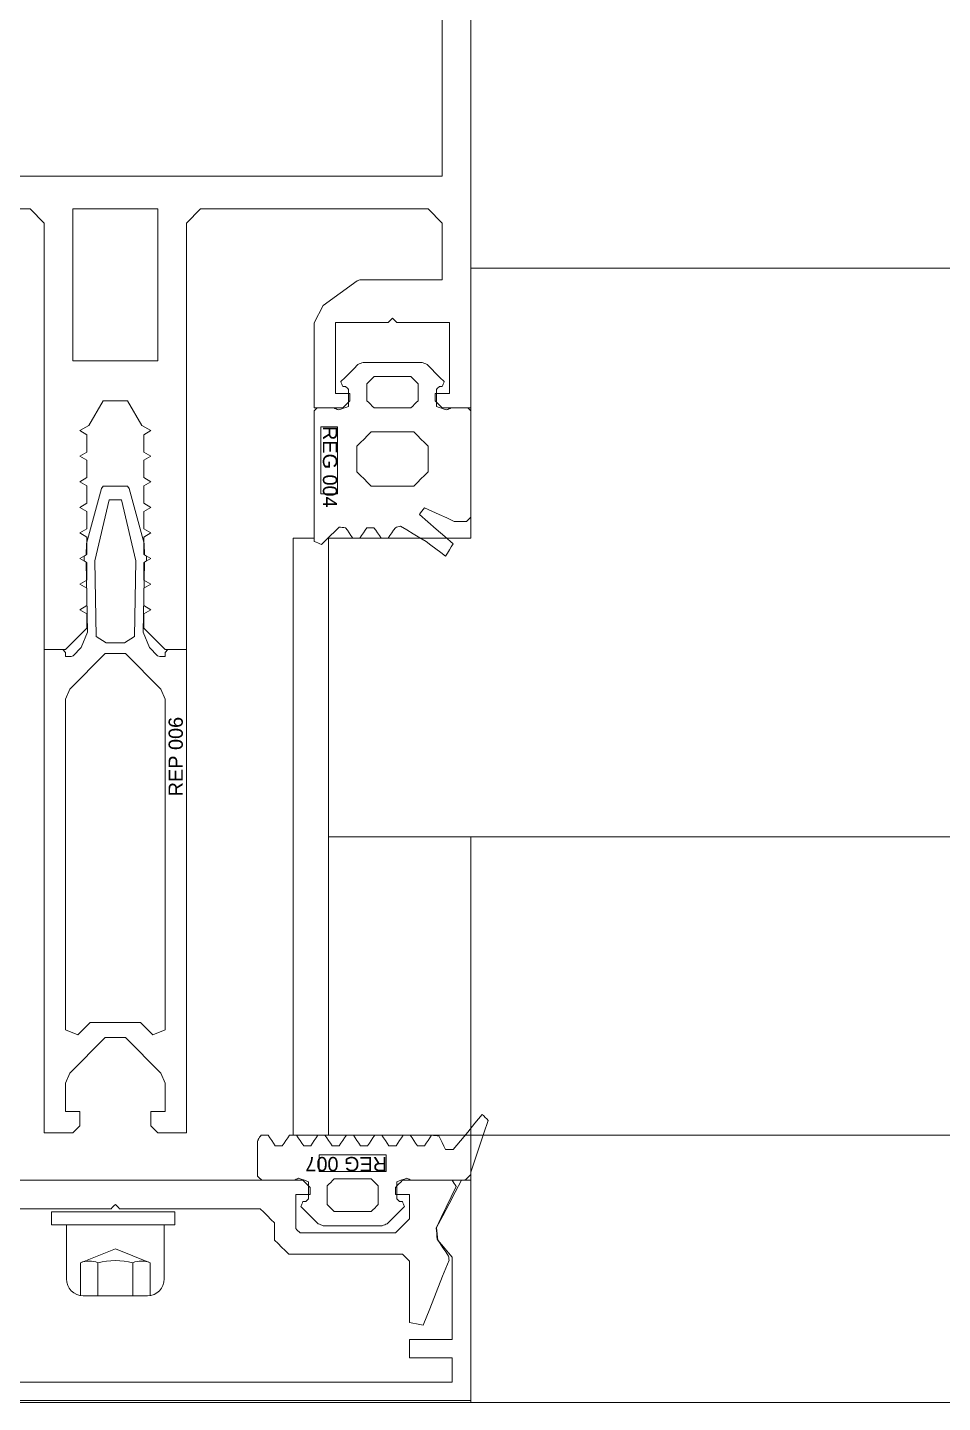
# Model space of a CAD drawing. Header units: millimetres. Extents: x 97 to 214665, y -4577 to 61202.
# Drawn here: x 180716.9 to 180781.3, y 22425 to 22521.7 of the extents above; entities that cross this region are included whole.
import ezdxf

# ---------------------------------------------------------------- set-up
doc = ezdxf.new("R2010")
doc.units = ezdxf.units.MM
for name, color, linetype, lineweight in [('A-GLAZ-____-MCUT', 151, 'Continuous', 9), ('A-GLAZ-____-OTLN', 151, 'Continuous', 9), ('A-GLAZ-CURT-OTLN', 52, 'Continuous', 9), ('A-GLAZ-CWMG-MCUT', 51, 'Continuous', 9), ('A-GLAZ-CWMG-OTLN', 51, 'Continuous', 9), ('G-XREF-____-OTLN', 8, 'Continuous', 9)]:
    doc.layers.add(name, color=color, linetype=linetype, lineweight=lineweight)
doc.styles.add('Arial', font='arial.ttf', dxfattribs={"height": 1})

# ---------------------------------------------------------------- blocks, each defined once
blk = doc.blocks.new('PNS_Панель прямоугольная2 - Нр_Стекло - 40мм-V76-О_АИ_ПП_4_200_Целиком')
at = {"layer": 'A-GLAZ-____-OTLN', "lineweight": 5}
h = blk.add_hatch(dxfattribs=at)
h.set_pattern_fill('FP_116', color=256, style=0, pattern_type=2)
h.set_pattern_definition([(45, (-123781.23, -22364.8), (-282.8427, 282.8427), [200, -600]), (45, (-123981.23, -22464.8), (-282.8427, 282.8427), [600, -200]), (45, (-123581.23, -22564.8), (-282.8427, 282.8427), [200, -600])])
h.paths.add_polyline_path([(435.216, 0), (441.25, 0), (441.25, 21), (431.25, 21), (431.25, 40), (-431.25, 40), (-431.25, 21), (-441.25, 21), (-441.25, 0), (431.25, 0)])
at = {"layer": 'A-GLAZ-____-MCUT', "color": 10, "lineweight": 5}
for p, q in [((-431.25, 40), (431.25, 40)), ((441.25, 0), (-441.25, 0))]:
    blk.add_line(p, q, dxfattribs=at)
at = {"layer": 'A-GLAZ-____-OTLN', "color": 10, "lineweight": 5}
blk.add_line((-441.25, 0), (441.25, 0), dxfattribs=at)
blk = doc.blocks.new('Прямоугольный импост - Рядовой 50х200-39387311-О_АИ_ПП_4_200_Целиком')
at = {"layer": 'A-GLAZ-CWMG-OTLN', "color": 10, "lineweight": 5}
for p, q in [((122337.478, 22443.8), (122337.478, 22464.8)), ((123199.978, 22443.8), (122337.478, 22443.8)), ((123199.978, 22425), (122337.478, 22425))]:
    blk.add_line(p, q, dxfattribs=at)
blk = doc.blocks.new('Прямоугольный импост - Рядовой 50х200-39387214-О_АИ_ПП_4_200_Целиком')
at = {"layer": 'A-GLAZ-CWMG-MCUT', "color": 90}
for p, q in [((-25, 39.8), (25, 39.8)), ((25, 39.8), (25, 21)), ((25, 21), (15, 21)), ((15, 21), (15, -21)), ((15, -21), (25, -21)), ((25, -21), (25, -24.344)), ((25, -28.094), (25, -160.2))]:
    blk.add_line(p, q, dxfattribs=at)
blk = doc.blocks.new('Прямоугольный импост - 200_dwg-17677014-О_АИ_ПП_4_200_Целиком')
at = {"layer": 'G-XREF-____-OTLN', "color": 10, "lineweight": 5}
for p, q in [((227995.227, 196719.511), (227995.227, 196721.831)), ((227997.677, 196719.511), (227997.677, 196721.831)), ((227994.193, 196719.511), (227998.711, 196719.511))]:
    blk.add_line(p, q, dxfattribs=at)
at = {"layer": 'G-XREF-____-OTLN', "color": 10, "lineweight": 5, "flags": 128}
for points in [[(227974.452, 196795.968), (227990.452, 196795.968), (227991.452, 196794.968), (227991.452, 196764.968), (227992.952, 196764.968), (227994.452, 196766.468), (227994.452, 196767.479), (227993.952, 196767.768), (227994.452, 196768.056), (227994.452, 196769.279), (227993.952, 196769.568), (227994.452, 196769.856), (227994.452, 196771.079), (227993.952, 196771.368), (227994.452, 196771.656), (227994.452, 196772.879), (227993.952, 196773.168), (227994.452, 196773.456), (227994.452, 196774.679), (227993.952, 196774.968), (227994.452, 196775.256), (227994.452, 196776.479), (227993.952, 196776.768), (227994.452, 196777.056), (227994.452, 196778.279), (227993.952, 196778.568), (227994.452, 196778.856), (227994.452, 196780.079), (227993.952, 196780.368), (227994.585, 196780.733), (227995.586, 196782.468), (227997.318, 196782.468), (227998.32, 196780.733), (227998.952, 196780.368), (227998.452, 196780.079), (227998.452, 196778.856), (227998.952, 196778.568), (227998.452, 196778.279), (227998.452, 196777.056), (227998.952, 196776.768), (227998.452, 196776.479), (227998.452, 196775.256), (227998.952, 196774.968), (227998.452, 196774.679), (227998.452, 196773.456), (227998.952, 196773.168), (227998.452, 196772.879), (227998.452, 196771.656), (227998.952, 196771.368), (227998.452, 196771.079), (227998.452, 196769.856), (227998.952, 196769.568), (227998.452, 196769.279), (227998.452, 196768.056), (227998.952, 196767.768), (227998.452, 196767.479), (227998.452, 196766.468), (227999.952, 196764.968), (228001.452, 196764.968), (228001.452, 196794.968), (228002.452, 196795.968), (228018.452, 196795.968), (228019.452, 196794.968), (228019.452, 196790.968), (228013.65, 196790.968), (228013.473, 196790.91), (228011.071, 196789.164), (228010.452, 196787.951), (228010.452, 196781.968), (228012.452, 196781.968), (228012.952, 196782.468), (228012.952, 196782.968), (228011.952, 196782.968), (228011.952, 196787.968), (228015.652, 196787.968), (228015.952, 196788.268), (228016.252, 196787.968), (228019.952, 196787.968), (228019.952, 196782.968), (228018.952, 196782.968), (228018.952, 196782.468), (228019.452, 196781.968), (228021.452, 196781.968), (228021.452, 196911.968)], [(228013.523, 196785.021), (228013.22, 196784.718), (228012.917, 196784.415), (228012.614, 196784.112), (228012.311, 196783.809)], [(228013.876, 196785.168), (228013.788, 196785.131), (228013.7, 196785.094), (228013.611, 196785.058), (228013.523, 196785.021)], [(228018.028, 196785.168), (228016.99, 196785.168), (228015.952, 196785.168), (228014.914, 196785.168), (228013.876, 196785.168)], [(228018.382, 196785.021), (228018.293, 196785.058), (228018.205, 196785.094), (228018.116, 196785.131), (228018.028, 196785.168)], [(228019.594, 196783.809), (228019.291, 196784.112), (228018.988, 196784.415), (228018.685, 196784.718), (228018.382, 196785.021)], [(228012.311, 196783.809), (228012.346, 196783.724), (228012.382, 196783.638), (228012.417, 196783.553), (228012.452, 196783.468)], [(228012.452, 196783.468), (228012.502, 196783.468), (228012.552, 196783.468), (228012.602, 196783.468), (228012.652, 196783.468)], [(228012.652, 196783.468), (228012.702, 196783.418), (228012.752, 196783.368), (228012.802, 196783.318), (228012.852, 196783.268)], [(228014.152, 196783.668), (228014.277, 196783.793), (228014.402, 196783.918), (228014.527, 196784.043), (228014.652, 196784.168)], [(228014.152, 196782.468), (228014.152, 196782.768), (228014.152, 196783.068), (228014.152, 196783.368), (228014.152, 196783.668)], [(228014.652, 196784.168), (228015.302, 196784.168), (228015.952, 196784.168), (228016.602, 196784.168), (228017.252, 196784.168)], [(228017.252, 196784.168), (228017.377, 196784.043), (228017.502, 196783.918), (228017.627, 196783.793), (228017.752, 196783.668)], [(228017.752, 196783.668), (228017.752, 196783.368), (228017.752, 196783.068), (228017.752, 196782.768), (228017.752, 196782.468)], [(228019.052, 196783.268), (228019.102, 196783.318), (228019.152, 196783.368), (228019.202, 196783.418), (228019.252, 196783.468)], [(228019.252, 196783.468), (228019.302, 196783.468), (228019.352, 196783.468), (228019.402, 196783.468), (228019.452, 196783.468)], [(228019.452, 196783.468), (228019.488, 196783.553), (228019.523, 196783.638), (228019.558, 196783.724), (228019.594, 196783.809)], [(228012.852, 196783.268), (228012.852, 196782.967), (228012.852, 196782.666), (228012.852, 196782.366), (228012.852, 196782.065)], [(228014.652, 196781.968), (228014.527, 196782.093), (228014.402, 196782.218), (228014.277, 196782.343), (228014.152, 196782.468)], [(228017.752, 196782.468), (228017.627, 196782.343), (228017.502, 196782.218), (228017.377, 196782.093), (228017.252, 196781.968)], [(228019.052, 196782.065), (228019.052, 196782.366), (228019.052, 196782.666), (228019.052, 196782.967), (228019.052, 196783.268)], [(228010.652, 196781.968), (228010.602, 196781.918), (228010.552, 196781.868), (228010.502, 196781.818), (228010.452, 196781.768)], [(228010.452, 196781.768), (228010.452, 196779.468), (228010.452, 196777.168), (228010.452, 196774.868), (228010.452, 196772.568)], [(228011.826, 196781.968), (228011.532, 196781.968), (228011.239, 196781.968), (228010.946, 196781.968), (228010.652, 196781.968)], [(228012.139, 196781.816), (228012.061, 196781.854), (228011.982, 196781.892), (228011.904, 196781.93), (228011.826, 196781.968)], [(228012.852, 196782.065), (228012.674, 196782.003), (228012.496, 196781.941), (228012.317, 196781.879), (228012.139, 196781.816)], [(228017.252, 196781.968), (228016.602, 196781.968), (228015.952, 196781.968), (228015.302, 196781.968), (228014.652, 196781.968)], [(228019.765, 196781.816), (228019.587, 196781.879), (228019.409, 196781.941), (228019.231, 196782.003), (228019.052, 196782.065)], [(228020.079, 196781.968), (228020, 196781.93), (228019.922, 196781.892), (228019.844, 196781.854), (228019.765, 196781.816)], [(228021.252, 196781.968), (228020.959, 196781.968), (228020.665, 196781.968), (228020.372, 196781.968), (228020.079, 196781.968)], [(228021.452, 196781.768), (228021.402, 196781.818), (228021.352, 196781.868), (228021.302, 196781.918), (228021.252, 196781.968)], [(228021.452, 196774.268), (228021.452, 196776.143), (228021.452, 196778.018), (228021.452, 196779.893), (228021.452, 196781.768)], [(228013.452, 196779.268), (228013.702, 196779.518), (228013.952, 196779.768), (228014.202, 196780.018), (228014.452, 196780.268)], [(228014.452, 196780.268), (228015.202, 196780.268), (228015.952, 196780.268), (228016.702, 196780.268), (228017.452, 196780.268)], [(228017.452, 196780.268), (228017.702, 196780.018), (228017.952, 196779.768), (228018.202, 196779.518), (228018.452, 196779.268)], [(228013.452, 196777.468), (228013.452, 196777.918), (228013.452, 196778.368), (228013.452, 196778.818), (228013.452, 196779.268)], [(228018.452, 196779.268), (228018.452, 196778.818), (228018.452, 196778.368), (228018.452, 196777.918), (228018.452, 196777.468)], [(228014.452, 196776.468), (228014.202, 196776.718), (228013.952, 196776.968), (228013.702, 196777.218), (228013.452, 196777.468)], [(228018.452, 196777.468), (228018.202, 196777.218), (228017.952, 196776.968), (228017.702, 196776.718), (228017.452, 196776.468)], [(228017.452, 196776.468), (228016.702, 196776.468), (228015.952, 196776.468), (228015.202, 196776.468), (228014.452, 196776.468)], [(228017.844, 196774.476), (228017.933, 196774.592), (228018.023, 196774.708), (228018.112, 196774.824), (228018.201, 196774.939)], [(228018.201, 196774.939), (228018.723, 196774.7), (228019.245, 196774.461), (228019.767, 196774.221), (228020.289, 196773.982)], [(228020.219, 196772.391), (228019.625, 196772.912), (228019.031, 196773.433), (228018.437, 196773.955), (228017.844, 196774.476)], [(228020.289, 196773.982), (228020.505, 196773.978), (228020.721, 196773.975), (228020.936, 196773.971), (228021.152, 196773.968)], [(228021.152, 196773.968), (228021.227, 196774.043), (228021.302, 196774.118), (228021.377, 196774.193), (228021.452, 196774.268)], [(228021.053, 196730.798), (228008.952, 196730.798), (228008.952, 196772.798), (228010.452, 196772.798)], [(228010.964, 196772.355), (228011.27, 196772.661), (228011.576, 196772.968), (228011.883, 196773.274), (228012.189, 196773.58)], [(228012.189, 196773.58), (228012.304, 196773.569), (228012.419, 196773.558), (228012.533, 196773.548), (228012.648, 196773.537)], [(228012.648, 196773.537), (228012.775, 196773.352), (228012.901, 196773.168), (228013.027, 196772.983), (228013.153, 196772.798)], [(228013.153, 196772.798), (228013.277, 196772.798), (228013.401, 196772.798), (228013.525, 196772.798), (228013.648, 196772.798)], [(228013.648, 196772.798), (228013.775, 196772.983), (228013.901, 196773.168), (228014.027, 196773.352), (228014.153, 196773.537)], [(228014.153, 196773.537), (228014.277, 196773.537), (228014.401, 196773.537), (228014.525, 196773.537), (228014.648, 196773.537)], [(228014.648, 196773.537), (228014.775, 196773.352), (228014.901, 196773.168), (228015.027, 196772.983), (228015.153, 196772.798)], [(228015.153, 196772.798), (228015.277, 196772.798), (228015.401, 196772.798), (228015.525, 196772.798), (228015.648, 196772.798)], [(228015.648, 196772.798), (228015.775, 196772.983), (228015.901, 196773.168), (228016.027, 196773.352), (228016.153, 196773.537)], [(228016.153, 196773.537), (228016.242, 196773.565), (228016.33, 196773.592), (228016.419, 196773.62), (228016.507, 196773.648)], [(228016.507, 196773.648), (228016.96, 196773.377), (228017.412, 196773.105), (228017.865, 196772.834), (228018.317, 196772.562)], [(228010.452, 196772.568), (228010.58, 196772.514), (228010.708, 196772.461), (228010.836, 196772.408), (228010.964, 196772.355)], [(228018.317, 196772.562), (228018.659, 196772.308), (228019.002, 196772.053), (228019.344, 196771.799), (228019.686, 196771.544)], [(228019.686, 196771.544), (228019.819, 196771.756), (228019.952, 196771.968), (228020.085, 196772.179), (228020.219, 196772.391)], [(228022.264, 196732.263), (228021.752, 196731.644), (228021.241, 196731.025), (228020.729, 196730.407), (228020.217, 196729.788)], [(228022.69, 196731.847), (228022.584, 196731.951), (228022.477, 196732.055), (228022.371, 196732.159), (228022.264, 196732.263)], [(228021.452, 196728.196), (228021.762, 196729.109), (228022.071, 196730.021), (228022.381, 196730.934), (228022.69, 196731.847)], [(228006.505, 196730.506), (228006.491, 196730.463), (228006.478, 196730.421), (228006.465, 196730.379), (228006.452, 196730.336)], [(228006.452, 196730.336), (228006.452, 196729.735), (228006.452, 196729.133), (228006.452, 196728.531), (228006.452, 196727.929)], [(228006.705, 196730.798), (228006.655, 196730.725), (228006.605, 196730.652), (228006.555, 196730.579), (228006.505, 196730.506)], [(228007.2, 196730.798), (228007.076, 196730.798), (228006.952, 196730.798), (228006.828, 196730.798), (228006.705, 196730.798)], [(228007.705, 196730.06), (228007.578, 196730.244), (228007.452, 196730.429), (228007.326, 196730.614), (228007.2, 196730.798)], [(228008.705, 196730.798), (228008.578, 196730.614), (228008.452, 196730.429), (228008.326, 196730.244), (228008.2, 196730.06)], [(228009.2, 196730.798), (228009.076, 196730.798), (228008.952, 196730.798), (228008.828, 196730.798), (228008.705, 196730.798)], [(228009.705, 196730.06), (228009.578, 196730.244), (228009.452, 196730.429), (228009.326, 196730.614), (228009.2, 196730.798)], [(228010.705, 196730.798), (228010.578, 196730.614), (228010.452, 196730.429), (228010.326, 196730.244), (228010.2, 196730.06)], [(228011.2, 196730.798), (228011.076, 196730.798), (228010.952, 196730.798), (228010.828, 196730.798), (228010.705, 196730.798)], [(228011.705, 196730.06), (228011.578, 196730.244), (228011.452, 196730.429), (228011.326, 196730.614), (228011.2, 196730.798)], [(228012.705, 196730.798), (228012.578, 196730.614), (228012.452, 196730.429), (228012.326, 196730.244), (228012.2, 196730.06)], [(228013.2, 196730.798), (228013.076, 196730.798), (228012.952, 196730.798), (228012.828, 196730.798), (228012.705, 196730.798)], [(228013.705, 196730.06), (228013.578, 196730.244), (228013.452, 196730.429), (228013.326, 196730.614), (228013.2, 196730.798)], [(228014.705, 196730.798), (228014.578, 196730.614), (228014.452, 196730.429), (228014.326, 196730.244), (228014.2, 196730.06)], [(228015.2, 196730.798), (228015.076, 196730.798), (228014.952, 196730.798), (228014.828, 196730.798), (228014.705, 196730.798)], [(228015.705, 196730.06), (228015.578, 196730.244), (228015.452, 196730.429), (228015.326, 196730.614), (228015.2, 196730.798)], [(228016.705, 196730.798), (228016.578, 196730.614), (228016.452, 196730.429), (228016.326, 196730.244), (228016.2, 196730.06)], [(228017.2, 196730.798), (228017.076, 196730.798), (228016.952, 196730.798), (228016.828, 196730.798), (228016.705, 196730.798)], [(228017.705, 196730.06), (228017.578, 196730.244), (228017.452, 196730.429), (228017.326, 196730.614), (228017.2, 196730.798)], [(228018.705, 196730.798), (228018.578, 196730.614), (228018.452, 196730.429), (228018.326, 196730.244), (228018.2, 196730.06)], [(228019.223, 196730.759), (228019.093, 196730.768), (228018.964, 196730.778), (228018.834, 196730.788), (228018.705, 196730.798)], [(228019.682, 196729.8), (228019.567, 196730.039), (228019.452, 196730.279), (228019.338, 196730.519), (228019.223, 196730.759)], [(228008.2, 196730.06), (228008.076, 196730.06), (228007.952, 196730.06), (228007.828, 196730.06), (228007.705, 196730.06)], [(228010.2, 196730.06), (228010.076, 196730.06), (228009.952, 196730.06), (228009.828, 196730.06), (228009.705, 196730.06)], [(228012.2, 196730.06), (228012.076, 196730.06), (228011.952, 196730.06), (228011.828, 196730.06), (228011.705, 196730.06)], [(228014.2, 196730.06), (228014.076, 196730.06), (228013.952, 196730.06), (228013.828, 196730.06), (228013.705, 196730.06)], [(228016.2, 196730.06), (228016.076, 196730.06), (228015.952, 196730.06), (228015.828, 196730.06), (228015.705, 196730.06)], [(228018.2, 196730.06), (228018.076, 196730.06), (228017.952, 196730.06), (228017.828, 196730.06), (228017.705, 196730.06)], [(228020.217, 196729.788), (228020.083, 196729.791), (228019.949, 196729.794), (228019.815, 196729.797), (228019.682, 196729.8)], [(228021.452, 196728.029), (228021.452, 196728.071), (228021.452, 196728.113), (228021.452, 196728.154), (228021.452, 196728.196)], [(228009.652, 196727.629), (228003.052, 196727.629), (227996.452, 196727.629), (227989.852, 196727.629), (227983.252, 196727.629)], [(228006.452, 196727.929), (228006.527, 196727.854), (228006.602, 196727.779), (228006.677, 196727.704), (228006.752, 196727.629)], [(228006.752, 196727.629), (228007.321, 196727.629), (228007.889, 196727.629), (228008.457, 196727.629), (228009.026, 196727.629)], [(228009.026, 196727.629), (228009.104, 196727.667), (228009.182, 196727.705), (228009.261, 196727.742), (228009.339, 196727.78)], [(228009.339, 196727.78), (228009.517, 196727.718), (228009.696, 196727.656), (228009.874, 196727.594), (228010.052, 196727.531)], [(228010.152, 196727.129), (228010.027, 196727.254), (228009.902, 196727.379), (228009.777, 196727.504), (228009.652, 196727.629)], [(228010.052, 196727.531), (228010.052, 196727.231), (228010.052, 196726.93), (228010.052, 196726.63), (228010.052, 196726.329)], [(228011.352, 196727.229), (228011.477, 196727.354), (228011.602, 196727.479), (228011.727, 196727.604), (228011.852, 196727.729)], [(228011.352, 196725.929), (228011.352, 196726.254), (228011.352, 196726.579), (228011.352, 196726.904), (228011.352, 196727.229)], [(228011.852, 196727.729), (228012.502, 196727.729), (228013.152, 196727.729), (228013.802, 196727.729), (228014.452, 196727.729)], [(228014.452, 196727.729), (228014.577, 196727.604), (228014.702, 196727.479), (228014.827, 196727.354), (228014.952, 196727.229)], [(228014.952, 196727.229), (228014.952, 196726.904), (228014.952, 196726.579), (228014.952, 196726.254), (228014.952, 196725.929)], [(228016.652, 196727.629), (228016.527, 196727.504), (228016.402, 196727.379), (228016.277, 196727.254), (228016.152, 196727.129)], [(228016.252, 196727.531), (228016.431, 196727.594), (228016.609, 196727.656), (228016.787, 196727.718), (228016.965, 196727.78)], [(228016.252, 196726.329), (228016.252, 196726.63), (228016.252, 196726.93), (228016.252, 196727.231), (228016.252, 196727.531)], [(228020.152, 196727.629), (228019.277, 196727.629), (228018.402, 196727.629), (228017.527, 196727.629), (228016.652, 196727.629)], [(228016.965, 196727.78), (228017.044, 196727.742), (228017.122, 196727.705), (228017.2, 196727.667), (228017.279, 196727.629)], [(228017.279, 196727.629), (228018.222, 196727.629), (228019.165, 196727.629), (228020.109, 196727.629), (228021.052, 196727.629)], [(228020.812, 196727.629), (228020.37, 196726.798), (228019.929, 196725.967), (228019.487, 196725.136), (228019.046, 196724.304)], [(228020.423, 196727.2), (228020.355, 196727.307), (228020.288, 196727.415), (228020.22, 196727.522), (228020.152, 196727.629)], [(228021.452, 196727.629), (228021.292, 196727.629), (228021.132, 196727.629), (228020.972, 196727.629), (228020.812, 196727.629)], [(228021.052, 196727.629), (228021.152, 196727.729), (228021.252, 196727.829), (228021.352, 196727.929), (228021.452, 196728.029)], [(228021.452, 196712.129), (228021.452, 196716.004), (228021.452, 196719.879), (228021.452, 196723.754), (228021.452, 196727.629)], [(228009.152, 196724.229), (228009.152, 196724.829), (228009.152, 196725.429), (228009.152, 196726.029), (228009.152, 196726.629)], [(228009.152, 196726.629), (228009.402, 196726.629), (228009.652, 196726.629), (228009.902, 196726.629), (228010.152, 196726.629)], [(228010.052, 196726.329), (228010.002, 196726.279), (228009.952, 196726.229), (228009.902, 196726.179), (228009.852, 196726.129)], [(228010.152, 196726.629), (228010.152, 196726.754), (228010.152, 196726.879), (228010.152, 196727.004), (228010.152, 196727.129)], [(228016.152, 196727.129), (228016.152, 196727.004), (228016.152, 196726.879), (228016.152, 196726.754), (228016.152, 196726.629)], [(228016.152, 196726.629), (228016.402, 196726.629), (228016.652, 196726.629), (228016.902, 196726.629), (228017.152, 196726.629)], [(228016.452, 196726.129), (228016.402, 196726.179), (228016.352, 196726.229), (228016.302, 196726.279), (228016.252, 196726.329)], [(228017.152, 196726.629), (228017.152, 196726.204), (228017.152, 196725.779), (228017.152, 196725.354), (228017.152, 196724.929)], [(228019.03, 196724.273), (228019.378, 196725.005), (228019.726, 196725.736), (228020.075, 196726.468), (228020.423, 196727.2)], [(227986.252, 196725.629), (227988.727, 196725.629), (227991.202, 196725.629), (227993.677, 196725.629), (227996.152, 196725.629)], [(227996.152, 196725.629), (227996.227, 196725.704), (227996.302, 196725.779), (227996.377, 196725.854), (227996.452, 196725.929)], [(227996.452, 196725.929), (227996.527, 196725.854), (227996.602, 196725.779), (227996.677, 196725.704), (227996.752, 196725.629)], [(227996.752, 196725.629), (227999.227, 196725.629), (228001.702, 196725.629), (228004.177, 196725.629), (228006.652, 196725.629)], [(228006.652, 196725.629), (228006.902, 196725.379), (228007.152, 196725.129), (228007.402, 196724.879), (228007.652, 196724.629)], [(228009.652, 196726.129), (228009.617, 196726.044), (228009.582, 196725.958), (228009.546, 196725.873), (228009.511, 196725.788)], [(228009.511, 196725.788), (228009.814, 196725.485), (228010.117, 196725.182), (228010.42, 196724.879), (228010.723, 196724.575)], [(228009.852, 196726.129), (228009.802, 196726.129), (228009.752, 196726.129), (228009.702, 196726.129), (228009.652, 196726.129)], [(228011.852, 196725.429), (228011.727, 196725.554), (228011.602, 196725.679), (228011.477, 196725.804), (228011.352, 196725.929)], [(228014.452, 196725.429), (228013.802, 196725.429), (228013.152, 196725.429), (228012.502, 196725.429), (228011.852, 196725.429)], [(228014.952, 196725.929), (228014.827, 196725.804), (228014.702, 196725.679), (228014.577, 196725.554), (228014.452, 196725.429)], [(228015.582, 196724.575), (228015.885, 196724.879), (228016.188, 196725.182), (228016.491, 196725.485), (228016.794, 196725.788)], [(228016.652, 196726.129), (228016.602, 196726.129), (228016.552, 196726.129), (228016.502, 196726.129), (228016.452, 196726.129)], [(228016.794, 196725.788), (228016.758, 196725.873), (228016.723, 196725.958), (228016.688, 196726.044), (228016.652, 196726.129)], [(227999.897, 196720.696), (227999.897, 196724.496), (227993.008, 196724.496), (227993.008, 196720.696)], [(228007.652, 196724.629), (228007.652, 196724.329), (228007.652, 196724.029), (228007.652, 196723.729), (228007.652, 196723.429)], [(228010.723, 196724.575), (228010.811, 196724.539), (228010.9, 196724.502), (228010.988, 196724.466), (228011.076, 196724.429)], [(228011.076, 196724.429), (228012.114, 196724.429), (228013.152, 196724.429), (228014.19, 196724.429), (228015.228, 196724.429)], [(228015.228, 196724.429), (228015.316, 196724.466), (228015.405, 196724.502), (228015.493, 196724.539), (228015.582, 196724.575)], [(228017.152, 196724.929), (228016.902, 196724.679), (228016.652, 196724.429), (228016.402, 196724.179), (228016.152, 196723.929)], [(228007.652, 196723.429), (228007.902, 196723.179), (228008.152, 196722.929), (228008.402, 196722.679), (228008.652, 196722.429)], [(228009.452, 196723.929), (228009.377, 196724.004), (228009.302, 196724.079), (228009.227, 196724.154), (228009.152, 196724.229)], [(228016.152, 196723.929), (228014.477, 196723.929), (228012.802, 196723.929), (228011.127, 196723.929), (228009.452, 196723.929)], [(228019.092, 196723.477), (228019.077, 196723.676), (228019.061, 196723.875), (228019.045, 196724.074), (228019.03, 196724.273)], [(228019.046, 196724.304), (228019.07, 196724.081), (228019.095, 196723.857), (228019.119, 196723.633), (228019.144, 196723.409)], [(228019.9, 196722.299), (228019.698, 196722.593), (228019.496, 196722.888), (228019.294, 196723.182), (228019.092, 196723.477)], [(228019.144, 196723.409), (228019.396, 196723.114), (228019.648, 196722.819), (228019.9, 196722.524), (228020.152, 196722.229)], [(227998.902, 196719.511), (227998.902, 196721.831), (227996.452, 196722.814), (227994.002, 196721.831), (227994.002, 196719.511)], [(228008.652, 196722.429), (228010.652, 196722.429), (228012.652, 196722.429), (228014.652, 196722.429), (228016.652, 196722.429)], [(228016.652, 196722.429), (228016.777, 196722.304), (228016.902, 196722.179), (228017.027, 196722.054), (228017.152, 196721.929)], [(228017.152, 196721.929), (228017.152, 196720.854), (228017.152, 196719.779), (228017.152, 196718.704), (228017.152, 196717.629)], [(228018.117, 196717.445), (228018.571, 196718.588), (228019.024, 196719.732), (228019.478, 196720.875), (228019.931, 196722.018)], [(228019.931, 196722.018), (228019.923, 196722.088), (228019.915, 196722.159), (228019.908, 196722.229), (228019.9, 196722.299)], [(228020.152, 196722.229), (228020.152, 196720.779), (228020.152, 196719.329), (228020.152, 196717.879), (228020.152, 196716.429)], [(228017.152, 196717.629), (228017.393, 196717.583), (228017.635, 196717.537), (228017.876, 196717.491), (228018.117, 196717.445)], [(228020.152, 196716.429), (228019.402, 196716.429), (228018.652, 196716.429), (228017.902, 196716.429), (228017.152, 196716.429)], [(228017.152, 196716.429), (228017.152, 196716.104), (228017.152, 196715.779), (228017.152, 196715.454), (228017.152, 196715.129)], [(228017.152, 196715.129), (228017.902, 196715.129), (228018.652, 196715.129), (228019.402, 196715.129), (228020.152, 196715.129)], [(228020.152, 196715.129), (228020.152, 196714.704), (228020.152, 196714.279), (228020.152, 196713.854), (228020.152, 196713.429)], [(228020.152, 196713.429), (228008.302, 196713.429), (227996.452, 196713.429), (227984.602, 196713.429), (227972.752, 196713.429)], [(227971.452, 196712.129), (227983.952, 196712.129), (227996.452, 196712.129), (228008.952, 196712.129), (228021.452, 196712.129)]]:
    blk.add_lwpolyline(points, dxfattribs=at)
for points in [[(227973.452, 196906.968), (227973.452, 196798.268), (228019.452, 196798.268), (228019.452, 196906.968)], [(227993.452, 196795.968), (227993.452, 196785.268), (227999.452, 196785.268), (227999.452, 196795.968)], [(228012.083, 196775.926), (228010.914, 196775.926), (228010.914, 196780.625), (228012.083, 196780.625)], [(227998.652, 196771.541), (227998.652, 196771.194), (227998.502, 196771.108), (227998.416, 196766.187), (227998.855, 196765.1), (227999.429, 196764.526), (227999.571, 196764.468), (227999.952, 196764.468), (227999.952, 196764.768), (228000.152, 196764.968), (228001.452, 196764.968), (228001.452, 196730.967), (227999.452, 196730.967), (227998.952, 196731.467), (227998.952, 196732.467), (227999.952, 196732.467), (227999.952, 196734.468), (227999.659, 196735.175), (227997.159, 196737.675), (227995.745, 196737.675), (227993.245, 196735.175), (227992.952, 196734.468), (227992.952, 196732.467), (227993.952, 196732.467), (227993.952, 196731.467), (227993.452, 196730.967), (227991.452, 196730.967), (227991.452, 196764.968), (227992.752, 196764.968), (227992.952, 196764.768), (227992.952, 196764.468), (227993.334, 196764.468), (227993.475, 196764.526), (227994.049, 196765.1), (227994.488, 196766.187), (227994.402, 196771.108), (227994.252, 196771.194), (227994.252, 196771.541), (227994.402, 196771.627), (227994.416, 196772.435), (227995.487, 196776.295), (227995.586, 196776.467), (227997.318, 196776.467), (227997.418, 196776.295), (227998.488, 196772.435), (227998.502, 196771.627)], [(227997.811, 196765.875), (227997.904, 196771.2), (227996.896, 196775.498), (227996.008, 196775.498), (227995.001, 196771.2), (227995.094, 196765.875), (227995.798, 196765.428), (227997.106, 196765.428)], [(227998.22, 196738.735), (227999.099, 196737.857), (227999.952, 196738.21), (227999.952, 196761.468), (227999.659, 196762.175), (227997.159, 196764.675), (227995.745, 196764.675), (227993.245, 196762.175), (227992.952, 196761.468), (227992.952, 196738.21), (227993.806, 196737.857), (227994.684, 196738.735)], [(228010.802, 196728.241), (228010.802, 196729.41), (228015.502, 196729.41), (228015.502, 196728.241)], [(227991.956, 196724.496), (227991.956, 196725.417), (228000.648, 196725.417), (228000.648, 196724.496)]]:
    blk.add_lwpolyline(points, close=True, dxfattribs=at)
at = {"layer": 'G-XREF-____-OTLN', "color": 10, "lineweight": 5}
for centre, radius, start, end in [((227994.615, 196720.278), 1.669, 68.47275, 111.52725), ((227996.452, 196716.781), 5.196, 76.36435, 103.63565), ((227998.29, 196720.278), 1.669, 68.47275, 111.52725), ((227994.193, 196720.696), 1.186, 180, 270), ((227998.711, 196720.696), 1.186, 270, 0)]:
    blk.add_arc(centre, radius, start, end, dxfattribs=at)
blk = doc.blocks.new('Прямоугольный импост - 200_dwg-V118-О_АИ_ПП_4_200_Целиком')
at = {"layer": 'G-XREF-____-OTLN', "color": 10, "lineweight": 5}
for p, q in [((227995.227, 196719.511), (227995.227, 196721.831)), ((227997.677, 196719.511), (227997.677, 196721.831)), ((227994.193, 196719.511), (227998.711, 196719.511))]:
    blk.add_line(p, q, dxfattribs=at)
at = {"layer": 'G-XREF-____-OTLN', "color": 10, "lineweight": 5, "flags": 128}
for points in [[(227974.452, 196795.968), (227990.452, 196795.968), (227991.452, 196794.968), (227991.452, 196764.968), (227992.952, 196764.968), (227994.452, 196766.468), (227994.452, 196767.479), (227993.952, 196767.768), (227994.452, 196768.056), (227994.452, 196769.279), (227993.952, 196769.568), (227994.452, 196769.856), (227994.452, 196771.079), (227993.952, 196771.368), (227994.452, 196771.656), (227994.452, 196772.879), (227993.952, 196773.168), (227994.452, 196773.456), (227994.452, 196774.679), (227993.952, 196774.968), (227994.452, 196775.256), (227994.452, 196776.479), (227993.952, 196776.768), (227994.452, 196777.056), (227994.452, 196778.279), (227993.952, 196778.568), (227994.452, 196778.856), (227994.452, 196780.079), (227993.952, 196780.368), (227994.585, 196780.733), (227995.586, 196782.468), (227997.318, 196782.468), (227998.32, 196780.733), (227998.952, 196780.368), (227998.452, 196780.079), (227998.452, 196778.856), (227998.952, 196778.568), (227998.452, 196778.279), (227998.452, 196777.056), (227998.952, 196776.768), (227998.452, 196776.479), (227998.452, 196775.256), (227998.952, 196774.968), (227998.452, 196774.679), (227998.452, 196773.456), (227998.952, 196773.168), (227998.452, 196772.879), (227998.452, 196771.656), (227998.952, 196771.368), (227998.452, 196771.079), (227998.452, 196769.856), (227998.952, 196769.568), (227998.452, 196769.279), (227998.452, 196768.056), (227998.952, 196767.768), (227998.452, 196767.479), (227998.452, 196766.468), (227999.952, 196764.968), (228001.452, 196764.968), (228001.452, 196794.968), (228002.452, 196795.968), (228018.452, 196795.968), (228019.452, 196794.968), (228019.452, 196790.968), (228013.65, 196790.968), (228013.473, 196790.91), (228011.071, 196789.164), (228010.452, 196787.951), (228010.452, 196781.968), (228012.452, 196781.968), (228012.952, 196782.468), (228012.952, 196782.968), (228011.952, 196782.968), (228011.952, 196787.968), (228015.652, 196787.968), (228015.952, 196788.268), (228016.252, 196787.968), (228019.952, 196787.968), (228019.952, 196782.968), (228018.952, 196782.968), (228018.952, 196782.468), (228019.452, 196781.968), (228021.452, 196781.968), (228021.452, 196911.968)], [(228013.523, 196785.021), (228013.22, 196784.718), (228012.917, 196784.415), (228012.614, 196784.112), (228012.311, 196783.809)], [(228013.876, 196785.168), (228013.788, 196785.131), (228013.7, 196785.094), (228013.611, 196785.058), (228013.523, 196785.021)], [(228018.028, 196785.168), (228016.99, 196785.168), (228015.952, 196785.168), (228014.914, 196785.168), (228013.876, 196785.168)], [(228018.382, 196785.021), (228018.293, 196785.058), (228018.205, 196785.094), (228018.116, 196785.131), (228018.028, 196785.168)], [(228019.594, 196783.809), (228019.291, 196784.112), (228018.988, 196784.415), (228018.685, 196784.718), (228018.382, 196785.021)], [(228012.311, 196783.809), (228012.346, 196783.724), (228012.382, 196783.638), (228012.417, 196783.553), (228012.452, 196783.468)], [(228012.452, 196783.468), (228012.502, 196783.468), (228012.552, 196783.468), (228012.602, 196783.468), (228012.652, 196783.468)], [(228012.652, 196783.468), (228012.702, 196783.418), (228012.752, 196783.368), (228012.802, 196783.318), (228012.852, 196783.268)], [(228014.152, 196783.668), (228014.277, 196783.793), (228014.402, 196783.918), (228014.527, 196784.043), (228014.652, 196784.168)], [(228014.152, 196782.468), (228014.152, 196782.768), (228014.152, 196783.068), (228014.152, 196783.368), (228014.152, 196783.668)], [(228014.652, 196784.168), (228015.302, 196784.168), (228015.952, 196784.168), (228016.602, 196784.168), (228017.252, 196784.168)], [(228017.252, 196784.168), (228017.377, 196784.043), (228017.502, 196783.918), (228017.627, 196783.793), (228017.752, 196783.668)], [(228017.752, 196783.668), (228017.752, 196783.368), (228017.752, 196783.068), (228017.752, 196782.768), (228017.752, 196782.468)], [(228019.052, 196783.268), (228019.102, 196783.318), (228019.152, 196783.368), (228019.202, 196783.418), (228019.252, 196783.468)], [(228019.252, 196783.468), (228019.302, 196783.468), (228019.352, 196783.468), (228019.402, 196783.468), (228019.452, 196783.468)], [(228019.452, 196783.468), (228019.488, 196783.553), (228019.523, 196783.638), (228019.558, 196783.724), (228019.594, 196783.809)], [(228012.852, 196783.268), (228012.852, 196782.967), (228012.852, 196782.666), (228012.852, 196782.366), (228012.852, 196782.065)], [(228014.652, 196781.968), (228014.527, 196782.093), (228014.402, 196782.218), (228014.277, 196782.343), (228014.152, 196782.468)], [(228017.752, 196782.468), (228017.627, 196782.343), (228017.502, 196782.218), (228017.377, 196782.093), (228017.252, 196781.968)], [(228019.052, 196782.065), (228019.052, 196782.366), (228019.052, 196782.666), (228019.052, 196782.967), (228019.052, 196783.268)], [(228010.652, 196781.968), (228010.602, 196781.918), (228010.552, 196781.868), (228010.502, 196781.818), (228010.452, 196781.768)], [(228010.452, 196781.768), (228010.452, 196779.468), (228010.452, 196777.168), (228010.452, 196774.868), (228010.452, 196772.568)], [(228011.826, 196781.968), (228011.532, 196781.968), (228011.239, 196781.968), (228010.946, 196781.968), (228010.652, 196781.968)], [(228012.139, 196781.816), (228012.061, 196781.854), (228011.982, 196781.892), (228011.904, 196781.93), (228011.826, 196781.968)], [(228012.852, 196782.065), (228012.674, 196782.003), (228012.496, 196781.941), (228012.317, 196781.879), (228012.139, 196781.816)], [(228017.252, 196781.968), (228016.602, 196781.968), (228015.952, 196781.968), (228015.302, 196781.968), (228014.652, 196781.968)], [(228019.765, 196781.816), (228019.587, 196781.879), (228019.409, 196781.941), (228019.231, 196782.003), (228019.052, 196782.065)], [(228020.079, 196781.968), (228020, 196781.93), (228019.922, 196781.892), (228019.844, 196781.854), (228019.765, 196781.816)], [(228021.252, 196781.968), (228020.959, 196781.968), (228020.665, 196781.968), (228020.372, 196781.968), (228020.079, 196781.968)], [(228021.452, 196781.768), (228021.402, 196781.818), (228021.352, 196781.868), (228021.302, 196781.918), (228021.252, 196781.968)], [(228021.452, 196774.268), (228021.452, 196776.143), (228021.452, 196778.018), (228021.452, 196779.893), (228021.452, 196781.768)], [(228013.452, 196779.268), (228013.702, 196779.518), (228013.952, 196779.768), (228014.202, 196780.018), (228014.452, 196780.268)], [(228014.452, 196780.268), (228015.202, 196780.268), (228015.952, 196780.268), (228016.702, 196780.268), (228017.452, 196780.268)], [(228017.452, 196780.268), (228017.702, 196780.018), (228017.952, 196779.768), (228018.202, 196779.518), (228018.452, 196779.268)], [(228013.452, 196777.468), (228013.452, 196777.918), (228013.452, 196778.368), (228013.452, 196778.818), (228013.452, 196779.268)], [(228018.452, 196779.268), (228018.452, 196778.818), (228018.452, 196778.368), (228018.452, 196777.918), (228018.452, 196777.468)], [(228014.452, 196776.468), (228014.202, 196776.718), (228013.952, 196776.968), (228013.702, 196777.218), (228013.452, 196777.468)], [(228018.452, 196777.468), (228018.202, 196777.218), (228017.952, 196776.968), (228017.702, 196776.718), (228017.452, 196776.468)], [(228017.452, 196776.468), (228016.702, 196776.468), (228015.952, 196776.468), (228015.202, 196776.468), (228014.452, 196776.468)], [(228017.844, 196774.476), (228017.933, 196774.592), (228018.023, 196774.708), (228018.112, 196774.824), (228018.201, 196774.939)], [(228018.201, 196774.939), (228018.723, 196774.7), (228019.245, 196774.461), (228019.767, 196774.221), (228020.289, 196773.982)], [(228020.219, 196772.391), (228019.625, 196772.912), (228019.031, 196773.433), (228018.437, 196773.955), (228017.844, 196774.476)], [(228020.289, 196773.982), (228020.505, 196773.978), (228020.721, 196773.975), (228020.936, 196773.971), (228021.152, 196773.968)], [(228021.152, 196773.968), (228021.227, 196774.043), (228021.302, 196774.118), (228021.377, 196774.193), (228021.452, 196774.268)], [(228021.053, 196730.798), (228008.952, 196730.798), (228008.952, 196772.798), (228010.452, 196772.798)], [(228010.964, 196772.355), (228011.27, 196772.661), (228011.576, 196772.968), (228011.883, 196773.274), (228012.189, 196773.58)], [(228012.189, 196773.58), (228012.304, 196773.569), (228012.419, 196773.558), (228012.533, 196773.548), (228012.648, 196773.537)], [(228012.648, 196773.537), (228012.775, 196773.352), (228012.901, 196773.168), (228013.027, 196772.983), (228013.153, 196772.798)], [(228013.153, 196772.798), (228013.277, 196772.798), (228013.401, 196772.798), (228013.525, 196772.798), (228013.648, 196772.798)], [(228013.648, 196772.798), (228013.775, 196772.983), (228013.901, 196773.168), (228014.027, 196773.352), (228014.153, 196773.537)], [(228014.153, 196773.537), (228014.277, 196773.537), (228014.401, 196773.537), (228014.525, 196773.537), (228014.648, 196773.537)], [(228014.648, 196773.537), (228014.775, 196773.352), (228014.901, 196773.168), (228015.027, 196772.983), (228015.153, 196772.798)], [(228015.153, 196772.798), (228015.277, 196772.798), (228015.401, 196772.798), (228015.525, 196772.798), (228015.648, 196772.798)], [(228015.648, 196772.798), (228015.775, 196772.983), (228015.901, 196773.168), (228016.027, 196773.352), (228016.153, 196773.537)], [(228016.153, 196773.537), (228016.242, 196773.565), (228016.33, 196773.592), (228016.419, 196773.62), (228016.507, 196773.648)], [(228016.507, 196773.648), (228016.96, 196773.377), (228017.412, 196773.105), (228017.865, 196772.834), (228018.317, 196772.562)], [(228010.452, 196772.568), (228010.58, 196772.514), (228010.708, 196772.461), (228010.836, 196772.408), (228010.964, 196772.355)], [(228018.317, 196772.562), (228018.659, 196772.308), (228019.002, 196772.053), (228019.344, 196771.799), (228019.686, 196771.544)], [(228019.686, 196771.544), (228019.819, 196771.756), (228019.952, 196771.968), (228020.085, 196772.179), (228020.219, 196772.391)], [(228022.264, 196732.263), (228021.752, 196731.644), (228021.241, 196731.025), (228020.729, 196730.407), (228020.217, 196729.788)], [(228022.69, 196731.847), (228022.584, 196731.951), (228022.477, 196732.055), (228022.371, 196732.159), (228022.264, 196732.263)], [(228021.452, 196728.196), (228021.762, 196729.109), (228022.071, 196730.021), (228022.381, 196730.934), (228022.69, 196731.847)], [(228006.505, 196730.506), (228006.491, 196730.463), (228006.478, 196730.421), (228006.465, 196730.379), (228006.452, 196730.336)], [(228006.452, 196730.336), (228006.452, 196729.735), (228006.452, 196729.133), (228006.452, 196728.531), (228006.452, 196727.929)], [(228006.705, 196730.798), (228006.655, 196730.725), (228006.605, 196730.652), (228006.555, 196730.579), (228006.505, 196730.506)], [(228007.2, 196730.798), (228007.076, 196730.798), (228006.952, 196730.798), (228006.828, 196730.798), (228006.705, 196730.798)], [(228007.705, 196730.06), (228007.578, 196730.244), (228007.452, 196730.429), (228007.326, 196730.614), (228007.2, 196730.798)], [(228008.705, 196730.798), (228008.578, 196730.614), (228008.452, 196730.429), (228008.326, 196730.244), (228008.2, 196730.06)], [(228009.2, 196730.798), (228009.076, 196730.798), (228008.952, 196730.798), (228008.828, 196730.798), (228008.705, 196730.798)], [(228009.705, 196730.06), (228009.578, 196730.244), (228009.452, 196730.429), (228009.326, 196730.614), (228009.2, 196730.798)], [(228010.705, 196730.798), (228010.578, 196730.614), (228010.452, 196730.429), (228010.326, 196730.244), (228010.2, 196730.06)], [(228011.2, 196730.798), (228011.076, 196730.798), (228010.952, 196730.798), (228010.828, 196730.798), (228010.705, 196730.798)], [(228011.705, 196730.06), (228011.578, 196730.244), (228011.452, 196730.429), (228011.326, 196730.614), (228011.2, 196730.798)], [(228012.705, 196730.798), (228012.578, 196730.614), (228012.452, 196730.429), (228012.326, 196730.244), (228012.2, 196730.06)], [(228013.2, 196730.798), (228013.076, 196730.798), (228012.952, 196730.798), (228012.828, 196730.798), (228012.705, 196730.798)], [(228013.705, 196730.06), (228013.578, 196730.244), (228013.452, 196730.429), (228013.326, 196730.614), (228013.2, 196730.798)], [(228014.705, 196730.798), (228014.578, 196730.614), (228014.452, 196730.429), (228014.326, 196730.244), (228014.2, 196730.06)], [(228015.2, 196730.798), (228015.076, 196730.798), (228014.952, 196730.798), (228014.828, 196730.798), (228014.705, 196730.798)], [(228015.705, 196730.06), (228015.578, 196730.244), (228015.452, 196730.429), (228015.326, 196730.614), (228015.2, 196730.798)], [(228016.705, 196730.798), (228016.578, 196730.614), (228016.452, 196730.429), (228016.326, 196730.244), (228016.2, 196730.06)], [(228017.2, 196730.798), (228017.076, 196730.798), (228016.952, 196730.798), (228016.828, 196730.798), (228016.705, 196730.798)], [(228017.705, 196730.06), (228017.578, 196730.244), (228017.452, 196730.429), (228017.326, 196730.614), (228017.2, 196730.798)], [(228018.705, 196730.798), (228018.578, 196730.614), (228018.452, 196730.429), (228018.326, 196730.244), (228018.2, 196730.06)], [(228019.223, 196730.759), (228019.093, 196730.768), (228018.964, 196730.778), (228018.834, 196730.788), (228018.705, 196730.798)], [(228019.682, 196729.8), (228019.567, 196730.039), (228019.452, 196730.279), (228019.338, 196730.519), (228019.223, 196730.759)], [(228008.2, 196730.06), (228008.076, 196730.06), (228007.952, 196730.06), (228007.828, 196730.06), (228007.705, 196730.06)], [(228010.2, 196730.06), (228010.076, 196730.06), (228009.952, 196730.06), (228009.828, 196730.06), (228009.705, 196730.06)], [(228012.2, 196730.06), (228012.076, 196730.06), (228011.952, 196730.06), (228011.828, 196730.06), (228011.705, 196730.06)], [(228014.2, 196730.06), (228014.076, 196730.06), (228013.952, 196730.06), (228013.828, 196730.06), (228013.705, 196730.06)], [(228016.2, 196730.06), (228016.076, 196730.06), (228015.952, 196730.06), (228015.828, 196730.06), (228015.705, 196730.06)], [(228018.2, 196730.06), (228018.076, 196730.06), (228017.952, 196730.06), (228017.828, 196730.06), (228017.705, 196730.06)], [(228020.217, 196729.788), (228020.083, 196729.791), (228019.949, 196729.794), (228019.815, 196729.797), (228019.682, 196729.8)], [(228021.452, 196728.029), (228021.452, 196728.071), (228021.452, 196728.113), (228021.452, 196728.154), (228021.452, 196728.196)], [(228009.652, 196727.629), (228003.052, 196727.629), (227996.452, 196727.629), (227989.852, 196727.629), (227983.252, 196727.629)], [(228006.452, 196727.929), (228006.527, 196727.854), (228006.602, 196727.779), (228006.677, 196727.704), (228006.752, 196727.629)], [(228006.752, 196727.629), (228007.321, 196727.629), (228007.889, 196727.629), (228008.457, 196727.629), (228009.026, 196727.629)], [(228009.026, 196727.629), (228009.104, 196727.667), (228009.182, 196727.705), (228009.261, 196727.742), (228009.339, 196727.78)], [(228009.339, 196727.78), (228009.517, 196727.718), (228009.696, 196727.656), (228009.874, 196727.594), (228010.052, 196727.531)], [(228010.152, 196727.129), (228010.027, 196727.254), (228009.902, 196727.379), (228009.777, 196727.504), (228009.652, 196727.629)], [(228010.052, 196727.531), (228010.052, 196727.231), (228010.052, 196726.93), (228010.052, 196726.63), (228010.052, 196726.329)], [(228011.352, 196727.229), (228011.477, 196727.354), (228011.602, 196727.479), (228011.727, 196727.604), (228011.852, 196727.729)], [(228011.352, 196725.929), (228011.352, 196726.254), (228011.352, 196726.579), (228011.352, 196726.904), (228011.352, 196727.229)], [(228011.852, 196727.729), (228012.502, 196727.729), (228013.152, 196727.729), (228013.802, 196727.729), (228014.452, 196727.729)], [(228014.452, 196727.729), (228014.577, 196727.604), (228014.702, 196727.479), (228014.827, 196727.354), (228014.952, 196727.229)], [(228014.952, 196727.229), (228014.952, 196726.904), (228014.952, 196726.579), (228014.952, 196726.254), (228014.952, 196725.929)], [(228016.652, 196727.629), (228016.527, 196727.504), (228016.402, 196727.379), (228016.277, 196727.254), (228016.152, 196727.129)], [(228016.252, 196727.531), (228016.431, 196727.594), (228016.609, 196727.656), (228016.787, 196727.718), (228016.965, 196727.78)], [(228016.252, 196726.329), (228016.252, 196726.63), (228016.252, 196726.93), (228016.252, 196727.231), (228016.252, 196727.531)], [(228020.152, 196727.629), (228019.277, 196727.629), (228018.402, 196727.629), (228017.527, 196727.629), (228016.652, 196727.629)], [(228016.965, 196727.78), (228017.044, 196727.742), (228017.122, 196727.705), (228017.2, 196727.667), (228017.279, 196727.629)], [(228017.279, 196727.629), (228018.222, 196727.629), (228019.165, 196727.629), (228020.109, 196727.629), (228021.052, 196727.629)], [(228020.812, 196727.629), (228020.37, 196726.798), (228019.929, 196725.967), (228019.487, 196725.136), (228019.046, 196724.304)], [(228020.423, 196727.2), (228020.355, 196727.307), (228020.288, 196727.415), (228020.22, 196727.522), (228020.152, 196727.629)], [(228021.452, 196727.629), (228021.292, 196727.629), (228021.132, 196727.629), (228020.972, 196727.629), (228020.812, 196727.629)], [(228021.052, 196727.629), (228021.152, 196727.729), (228021.252, 196727.829), (228021.352, 196727.929), (228021.452, 196728.029)], [(228021.452, 196712.129), (228021.452, 196716.004), (228021.452, 196719.879), (228021.452, 196723.754), (228021.452, 196727.629)], [(228009.152, 196724.229), (228009.152, 196724.829), (228009.152, 196725.429), (228009.152, 196726.029), (228009.152, 196726.629)], [(228009.152, 196726.629), (228009.402, 196726.629), (228009.652, 196726.629), (228009.902, 196726.629), (228010.152, 196726.629)], [(228010.052, 196726.329), (228010.002, 196726.279), (228009.952, 196726.229), (228009.902, 196726.179), (228009.852, 196726.129)], [(228010.152, 196726.629), (228010.152, 196726.754), (228010.152, 196726.879), (228010.152, 196727.004), (228010.152, 196727.129)], [(228016.152, 196727.129), (228016.152, 196727.004), (228016.152, 196726.879), (228016.152, 196726.754), (228016.152, 196726.629)], [(228016.152, 196726.629), (228016.402, 196726.629), (228016.652, 196726.629), (228016.902, 196726.629), (228017.152, 196726.629)], [(228016.452, 196726.129), (228016.402, 196726.179), (228016.352, 196726.229), (228016.302, 196726.279), (228016.252, 196726.329)], [(228017.152, 196726.629), (228017.152, 196726.204), (228017.152, 196725.779), (228017.152, 196725.354), (228017.152, 196724.929)], [(228019.03, 196724.273), (228019.378, 196725.005), (228019.726, 196725.736), (228020.075, 196726.468), (228020.423, 196727.2)], [(227986.252, 196725.629), (227988.727, 196725.629), (227991.202, 196725.629), (227993.677, 196725.629), (227996.152, 196725.629)], [(227996.152, 196725.629), (227996.227, 196725.704), (227996.302, 196725.779), (227996.377, 196725.854), (227996.452, 196725.929)], [(227996.452, 196725.929), (227996.527, 196725.854), (227996.602, 196725.779), (227996.677, 196725.704), (227996.752, 196725.629)], [(227996.752, 196725.629), (227999.227, 196725.629), (228001.702, 196725.629), (228004.177, 196725.629), (228006.652, 196725.629)], [(228006.652, 196725.629), (228006.902, 196725.379), (228007.152, 196725.129), (228007.402, 196724.879), (228007.652, 196724.629)], [(228009.652, 196726.129), (228009.617, 196726.044), (228009.582, 196725.958), (228009.546, 196725.873), (228009.511, 196725.788)], [(228009.511, 196725.788), (228009.814, 196725.485), (228010.117, 196725.182), (228010.42, 196724.879), (228010.723, 196724.575)], [(228009.852, 196726.129), (228009.802, 196726.129), (228009.752, 196726.129), (228009.702, 196726.129), (228009.652, 196726.129)], [(228011.852, 196725.429), (228011.727, 196725.554), (228011.602, 196725.679), (228011.477, 196725.804), (228011.352, 196725.929)], [(228014.452, 196725.429), (228013.802, 196725.429), (228013.152, 196725.429), (228012.502, 196725.429), (228011.852, 196725.429)], [(228014.952, 196725.929), (228014.827, 196725.804), (228014.702, 196725.679), (228014.577, 196725.554), (228014.452, 196725.429)], [(228015.582, 196724.575), (228015.885, 196724.879), (228016.188, 196725.182), (228016.491, 196725.485), (228016.794, 196725.788)], [(228016.652, 196726.129), (228016.602, 196726.129), (228016.552, 196726.129), (228016.502, 196726.129), (228016.452, 196726.129)], [(228016.794, 196725.788), (228016.758, 196725.873), (228016.723, 196725.958), (228016.688, 196726.044), (228016.652, 196726.129)], [(227999.897, 196720.696), (227999.897, 196724.496), (227993.008, 196724.496), (227993.008, 196720.696)], [(228007.652, 196724.629), (228007.652, 196724.329), (228007.652, 196724.029), (228007.652, 196723.729), (228007.652, 196723.429)], [(228010.723, 196724.575), (228010.811, 196724.539), (228010.9, 196724.502), (228010.988, 196724.466), (228011.076, 196724.429)], [(228011.076, 196724.429), (228012.114, 196724.429), (228013.152, 196724.429), (228014.19, 196724.429), (228015.228, 196724.429)], [(228015.228, 196724.429), (228015.316, 196724.466), (228015.405, 196724.502), (228015.493, 196724.539), (228015.582, 196724.575)], [(228017.152, 196724.929), (228016.902, 196724.679), (228016.652, 196724.429), (228016.402, 196724.179), (228016.152, 196723.929)], [(228007.652, 196723.429), (228007.902, 196723.179), (228008.152, 196722.929), (228008.402, 196722.679), (228008.652, 196722.429)], [(228009.452, 196723.929), (228009.377, 196724.004), (228009.302, 196724.079), (228009.227, 196724.154), (228009.152, 196724.229)], [(228016.152, 196723.929), (228014.477, 196723.929), (228012.802, 196723.929), (228011.127, 196723.929), (228009.452, 196723.929)], [(228019.092, 196723.477), (228019.077, 196723.676), (228019.061, 196723.875), (228019.045, 196724.074), (228019.03, 196724.273)], [(228019.046, 196724.304), (228019.07, 196724.081), (228019.095, 196723.857), (228019.119, 196723.633), (228019.144, 196723.409)], [(228019.9, 196722.299), (228019.698, 196722.593), (228019.496, 196722.888), (228019.294, 196723.182), (228019.092, 196723.477)], [(228019.144, 196723.409), (228019.396, 196723.114), (228019.648, 196722.819), (228019.9, 196722.524), (228020.152, 196722.229)], [(227998.902, 196719.511), (227998.902, 196721.831), (227996.452, 196722.814), (227994.002, 196721.831), (227994.002, 196719.511)], [(228008.652, 196722.429), (228010.652, 196722.429), (228012.652, 196722.429), (228014.652, 196722.429), (228016.652, 196722.429)], [(228016.652, 196722.429), (228016.777, 196722.304), (228016.902, 196722.179), (228017.027, 196722.054), (228017.152, 196721.929)], [(228017.152, 196721.929), (228017.152, 196720.854), (228017.152, 196719.779), (228017.152, 196718.704), (228017.152, 196717.629)], [(228018.117, 196717.445), (228018.571, 196718.588), (228019.024, 196719.732), (228019.478, 196720.875), (228019.931, 196722.018)], [(228019.931, 196722.018), (228019.923, 196722.088), (228019.915, 196722.159), (228019.908, 196722.229), (228019.9, 196722.299)], [(228020.152, 196722.229), (228020.152, 196720.779), (228020.152, 196719.329), (228020.152, 196717.879), (228020.152, 196716.429)], [(228017.152, 196717.629), (228017.393, 196717.583), (228017.635, 196717.537), (228017.876, 196717.491), (228018.117, 196717.445)], [(228020.152, 196716.429), (228019.402, 196716.429), (228018.652, 196716.429), (228017.902, 196716.429), (228017.152, 196716.429)], [(228017.152, 196716.429), (228017.152, 196716.104), (228017.152, 196715.779), (228017.152, 196715.454), (228017.152, 196715.129)], [(228017.152, 196715.129), (228017.902, 196715.129), (228018.652, 196715.129), (228019.402, 196715.129), (228020.152, 196715.129)], [(228020.152, 196715.129), (228020.152, 196714.704), (228020.152, 196714.279), (228020.152, 196713.854), (228020.152, 196713.429)], [(228020.152, 196713.429), (228008.302, 196713.429), (227996.452, 196713.429), (227984.602, 196713.429), (227972.752, 196713.429)], [(227971.452, 196712.129), (227983.952, 196712.129), (227996.452, 196712.129), (228008.952, 196712.129), (228021.452, 196712.129)]]:
    blk.add_lwpolyline(points, dxfattribs=at)
for points in [[(227973.452, 196906.968), (227973.452, 196798.268), (228019.452, 196798.268), (228019.452, 196906.968)], [(227993.452, 196795.968), (227993.452, 196785.268), (227999.452, 196785.268), (227999.452, 196795.968)], [(228012.083, 196775.926), (228010.914, 196775.926), (228010.914, 196780.625), (228012.083, 196780.625)], [(227998.652, 196771.541), (227998.652, 196771.194), (227998.502, 196771.108), (227998.416, 196766.187), (227998.855, 196765.1), (227999.429, 196764.526), (227999.571, 196764.468), (227999.952, 196764.468), (227999.952, 196764.768), (228000.152, 196764.968), (228001.452, 196764.968), (228001.452, 196730.967), (227999.452, 196730.967), (227998.952, 196731.467), (227998.952, 196732.467), (227999.952, 196732.467), (227999.952, 196734.468), (227999.659, 196735.175), (227997.159, 196737.675), (227995.745, 196737.675), (227993.245, 196735.175), (227992.952, 196734.468), (227992.952, 196732.467), (227993.952, 196732.467), (227993.952, 196731.467), (227993.452, 196730.967), (227991.452, 196730.967), (227991.452, 196764.968), (227992.752, 196764.968), (227992.952, 196764.768), (227992.952, 196764.468), (227993.334, 196764.468), (227993.475, 196764.526), (227994.049, 196765.1), (227994.488, 196766.187), (227994.402, 196771.108), (227994.252, 196771.194), (227994.252, 196771.541), (227994.402, 196771.627), (227994.416, 196772.435), (227995.487, 196776.295), (227995.586, 196776.467), (227997.318, 196776.467), (227997.418, 196776.295), (227998.488, 196772.435), (227998.502, 196771.627)], [(227997.811, 196765.875), (227997.904, 196771.2), (227996.896, 196775.498), (227996.008, 196775.498), (227995.001, 196771.2), (227995.094, 196765.875), (227995.798, 196765.428), (227997.106, 196765.428)], [(227998.22, 196738.735), (227999.099, 196737.857), (227999.952, 196738.21), (227999.952, 196761.468), (227999.659, 196762.175), (227997.159, 196764.675), (227995.745, 196764.675), (227993.245, 196762.175), (227992.952, 196761.468), (227992.952, 196738.21), (227993.806, 196737.857), (227994.684, 196738.735)], [(228010.802, 196728.241), (228010.802, 196729.41), (228015.502, 196729.41), (228015.502, 196728.241)], [(227991.956, 196724.496), (227991.956, 196725.417), (228000.648, 196725.417), (228000.648, 196724.496)]]:
    blk.add_lwpolyline(points, close=True, dxfattribs=at)
at = {"layer": 'G-XREF-____-OTLN', "color": 10, "lineweight": 5}
for centre, radius, start, end in [((227994.615, 196720.278), 1.669, 68.47275, 111.52725), ((227996.452, 196716.781), 5.196, 76.36435, 103.63565), ((227998.29, 196720.278), 1.669, 68.47275, 111.52725), ((227994.193, 196720.696), 1.186, 180, 270), ((227998.711, 196720.696), 1.186, 270, 0)]:
    blk.add_arc(centre, radius, start, end, dxfattribs=at)
at = {"layer": 'G-XREF-____-OTLN', "color": 7, "lineweight": 5, "char_height": 1, "attachment_point": 1, "line_spacing_factor": 0.941778, "style": 'Arial'}
for s, insert, width, rotation in [('REG 004', (228012.055, 196780.692), 6.86838, 270), ('REP 006', (228000.2, 196754.638), 6.68473, 90), ('REG 007', (228015.569, 196728.27), 6.86838, 180)]:
    blk.add_mtext(s, dxfattribs=dict(at, insert=insert, width=width, rotation=rotation))
blk = doc.blocks.new('Прямоугольный импост - 42х50х200h-V122-О_АИ_ПП_4_200_Целиком')
for name in ['Прямоугольный импост - 200_dwg-17677014-О_АИ_ПП_4_200_Целиком', 'Прямоугольный импост - 200_dwg-V118-О_АИ_ПП_4_200_Целиком']:
    blk.add_blockref(name, (-227996.452, -196751.798))
blk = doc.blocks.new('0083_СОШ675_АР_R22_rvt-1-О_АИ_ПП_4_200_Целиком')
at = {"layer": 'A-GLAZ-CURT-OTLN', "color": 90, "lineweight": 9}
blk.add_blockref('PNS_Панель прямоугольная2 - Нр_Стекло - 40мм-V76-О_АИ_ПП_4_200_Целиком', (123681.228, 22464.8), dxfattribs=at)
at = {"layer": 'A-GLAZ-CWMG-OTLN', "color": 90, "lineweight": 9}
for name, p in [('Прямоугольный импост - 42х50х200h-V122-О_АИ_ПП_4_200_Целиком', (123224.978, 22464.8)), ('Прямоугольный импост - Рядовой 50х200-39387311-О_АИ_ПП_4_200_Целиком', (912.5, 0))]:
    blk.add_blockref(name, p, dxfattribs=at)
at = {"layer": 'A-GLAZ-CWMG-OTLN', "color": 90, "lineweight": 9, "extrusion": (0, 0, -1), "rotation": 180}
blk.add_blockref('Прямоугольный импост - Рядовой 50х200-39387214-О_АИ_ПП_4_200_Целиком', (-123224.978, 22464.8), dxfattribs=at)

msp = doc.modelspace()

# ---------------------------------------------------------------- block references
at = {"color": 250, "lineweight": 5}
msp.add_blockref('0083_СОШ675_АР_R22_rvt-1-О_АИ_ПП_4_200_Целиком', (57498.114412, 0), dxfattribs=at)

doc.saveas('drawing.dxf')
